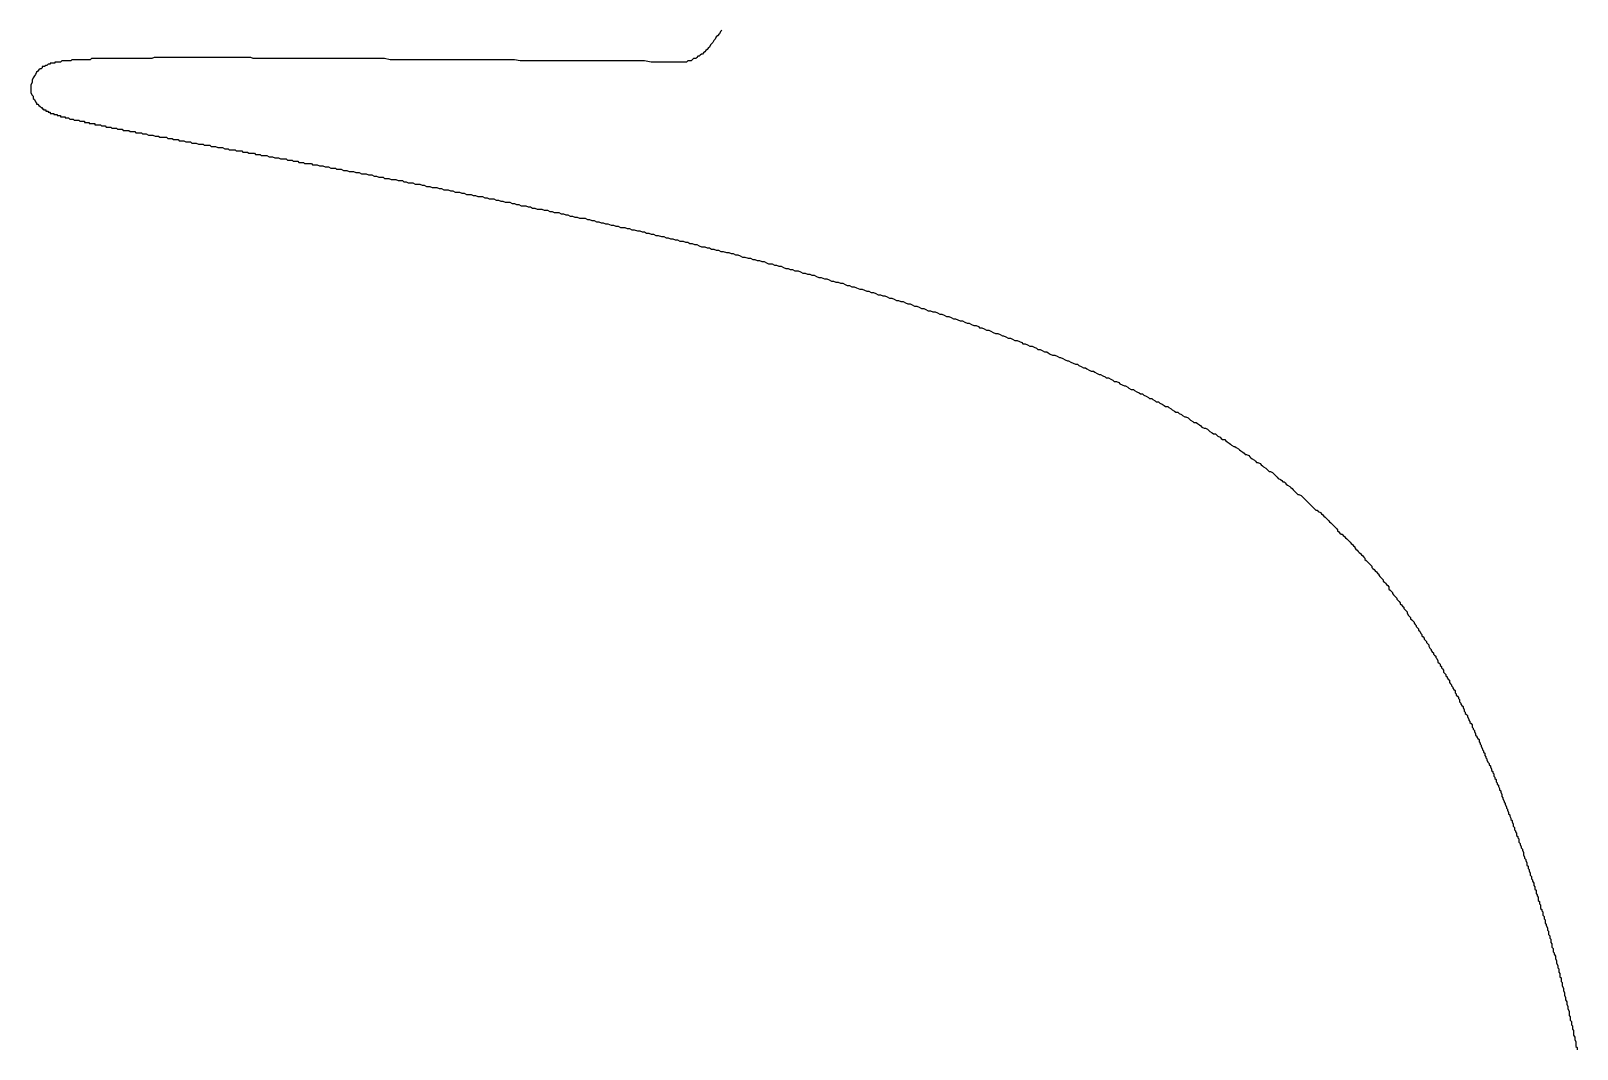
# Model space of a CAD drawing. Header units: millimetres. Extents: x 289 to 9778, y -894 to 6380.
# Drawn here: x 7128.94 to 7142.5, y -426.73 to -417.8 of the extents above; entities that cross this region are included whole.
import ezdxf

# ---------------------------------------------------------------- set-up
doc = ezdxf.new("R2010")
doc.units = ezdxf.units.MM

msp = doc.modelspace()

# ---------------------------------------------------------------- linework, layer by layer
msp.add_polyline3d([(7135, -417.793, 0), (7134.99, -417.803, 0), (7134.98, -417.823, 0), (7134.96, -417.843, 0), (7134.95, -417.853, 0), (7134.94, -417.873, 0), (7134.93, -417.883, 0), (7134.92, -417.903, 0), (7134.91, -417.913, 0), (7134.9, -417.923, 0), (7134.89, -417.943, 0), (7134.88, -417.953, 0), (7134.87, -417.963, 0), (7134.86, -417.973, 0), (7134.85, -417.983, 0), (7134.84, -417.993, 0), (7134.83, -418.003, 0), (7134.82, -418.003, 0), (7134.81, -418.013, 0), (7134.8, -418.023, 0), (7134.79, -418.023, 0), (7134.78, -418.033, 0), (7134.77, -418.043, 0), (7134.76, -418.043, 0), (7134.75, -418.043, 0), (7134.74, -418.053, 0), (7134.74, -418.053, 0), (7134.73, -418.063, 0), (7134.72, -418.063, 0), (7134.71, -418.063, 0), (7134.71, -418.063, 0), (7134.7, -418.063, 0), (7134.69, -418.073, 0), (7134.69, -418.073, 0), (7134.68, -418.073, 0), (7134.68, -418.073, 0), (7134.67, -418.073, 0), (7134.66, -418.073, 0), (7134.64, -418.073, 0), (7134.59, -418.073, 0), (7134.53, -418.073, 0), (7134.48, -418.073, 0), (7134.43, -418.073, 0), (7134.38, -418.073, 0), (7134.32, -418.063, 0), (7134.27, -418.063, 0), (7134.22, -418.063, 0), (7134.17, -418.063, 0), (7134.12, -418.063, 0), (7134.06, -418.063, 0), (7134.01, -418.063, 0), (7133.96, -418.063, 0), (7133.91, -418.063, 0), (7133.86, -418.063, 0), (7133.8, -418.063, 0), (7133.75, -418.063, 0), (7133.7, -418.063, 0), (7133.65, -418.063, 0), (7133.6, -418.063, 0), (7133.54, -418.063, 0), (7133.49, -418.063, 0), (7133.44, -418.063, 0), (7133.39, -418.063, 0), (7133.34, -418.063, 0), (7133.28, -418.063, 0), (7133.23, -418.063, 0), (7133.18, -418.053, 0), (7133.13, -418.053, 0), (7133.08, -418.053, 0), (7133.02, -418.053, 0), (7132.97, -418.053, 0), (7132.92, -418.053, 0), (7132.87, -418.053, 0), (7132.82, -418.053, 0), (7132.76, -418.053, 0), (7132.71, -418.053, 0), (7132.66, -418.053, 0), (7132.61, -418.053, 0), (7132.56, -418.053, 0), (7132.5, -418.053, 0), (7132.45, -418.053, 0), (7132.4, -418.053, 0), (7132.35, -418.053, 0), (7132.3, -418.053, 0), (7132.24, -418.053, 0), (7132.19, -418.053, 0), (7132.14, -418.053, 0), (7132.09, -418.053, 0), (7132.04, -418.043, 0), (7131.99, -418.043, 0), (7131.93, -418.043, 0), (7131.88, -418.043, 0), (7131.83, -418.043, 0), (7131.78, -418.043, 0), (7131.73, -418.043, 0), (7131.67, -418.043, 0), (7131.62, -418.043, 0), (7131.57, -418.043, 0), (7131.52, -418.043, 0), (7131.47, -418.043, 0), (7131.41, -418.043, 0), (7131.36, -418.043, 0), (7131.31, -418.043, 0), (7131.26, -418.043, 0), (7131.21, -418.043, 0), (7131.15, -418.043, 0), (7131.1, -418.043, 0), (7131.05, -418.043, 0), (7131, -418.043, 0), (7130.95, -418.043, 0), (7130.92, -418.043, 0), (7130.9, -418.043, 0), (7130.89, -418.043, 0), (7130.87, -418.033, 0), (7130.85, -418.033, 0), (7130.84, -418.033, 0), (7130.82, -418.033, 0), (7130.81, -418.033, 0), (7130.79, -418.033, 0), (7130.77, -418.033, 0), (7130.76, -418.033, 0), (7130.74, -418.033, 0), (7130.73, -418.033, 0), (7130.71, -418.033, 0), (7130.7, -418.033, 0), (7130.68, -418.033, 0), (7130.66, -418.033, 0), (7130.65, -418.033, 0), (7130.63, -418.033, 0), (7130.62, -418.033, 0), (7130.6, -418.033, 0), (7130.58, -418.033, 0), (7130.57, -418.033, 0), (7130.55, -418.033, 0), (7130.54, -418.033, 0), (7130.52, -418.033, 0), (7130.51, -418.033, 0), (7130.49, -418.033, 0), (7130.48, -418.033, 0), (7130.46, -418.033, 0), (7130.44, -418.033, 0), (7130.43, -418.033, 0), (7130.41, -418.033, 0), (7130.4, -418.033, 0), (7130.38, -418.033, 0), (7130.37, -418.033, 0), (7130.35, -418.033, 0), (7130.34, -418.033, 0), (7130.32, -418.033, 0), (7130.31, -418.033, 0), (7130.29, -418.033, 0), (7130.28, -418.033, 0), (7130.26, -418.033, 0), (7130.25, -418.033, 0), (7130.23, -418.033, 0), (7130.22, -418.033, 0), (7130.2, -418.033, 0), (7130.19, -418.033, 0), (7130.17, -418.033, 0), (7130.16, -418.033, 0), (7130.14, -418.033, 0), (7130.13, -418.033, 0), (7130.12, -418.033, 0), (7130.1, -418.033, 0), (7130.09, -418.033, 0), (7130.07, -418.033, 0), (7130.06, -418.033, 0), (7130.05, -418.033, 0), (7130.03, -418.033, 0), (7130.02, -418.033, 0), (7130, -418.043, 0), (7129.99, -418.043, 0), (7129.98, -418.043, 0), (7129.96, -418.043, 0), (7129.95, -418.043, 0), (7129.94, -418.043, 0), (7129.92, -418.043, 0), (7129.91, -418.043, 0), (7129.9, -418.043, 0), (7129.88, -418.043, 0), (7129.87, -418.043, 0), (7129.86, -418.043, 0), (7129.84, -418.043, 0), (7129.83, -418.043, 0), (7129.82, -418.043, 0), (7129.81, -418.043, 0), (7129.79, -418.043, 0), (7129.78, -418.043, 0), (7129.77, -418.043, 0), (7129.76, -418.043, 0), (7129.75, -418.043, 0), (7129.73, -418.043, 0), (7129.72, -418.043, 0), (7129.71, -418.043, 0), (7129.7, -418.043, 0), (7129.69, -418.043, 0), (7129.67, -418.043, 0), (7129.66, -418.043, 0), (7129.65, -418.043, 0), (7129.64, -418.043, 0), (7129.63, -418.043, 0), (7129.62, -418.043, 0), (7129.61, -418.043, 0), (7129.6, -418.043, 0), (7129.59, -418.043, 0), (7129.58, -418.043, 0), (7129.57, -418.043, 0), (7129.56, -418.043, 0), (7129.55, -418.043, 0), (7129.54, -418.043, 0), (7129.53, -418.043, 0), (7129.52, -418.043, 0), (7129.51, -418.043, 0), (7129.5, -418.043, 0), (7129.49, -418.043, 0), (7129.48, -418.043, 0), (7129.47, -418.043, 0), (7129.46, -418.053, 0), (7129.45, -418.053, 0), (7129.44, -418.053, 0), (7129.43, -418.053, 0), (7129.42, -418.053, 0), (7129.42, -418.053, 0), (7129.41, -418.053, 0), (7129.4, -418.053, 0), (7129.39, -418.053, 0), (7129.38, -418.053, 0), (7129.38, -418.053, 0), (7129.37, -418.053, 0), (7129.36, -418.053, 0), (7129.35, -418.053, 0), (7129.34, -418.053, 0), (7129.34, -418.053, 0), (7129.33, -418.053, 0), (7129.32, -418.053, 0), (7129.32, -418.053, 0), (7129.31, -418.053, 0), (7129.3, -418.053, 0), (7129.29, -418.063, 0), (7129.29, -418.063, 0), (7129.28, -418.063, 0), (7129.27, -418.063, 0), (7129.27, -418.063, 0), (7129.26, -418.063, 0), (7129.26, -418.063, 0), (7129.25, -418.063, 0), (7129.24, -418.063, 0), (7129.24, -418.063, 0), (7129.23, -418.063, 0), (7129.23, -418.063, 0), (7129.22, -418.063, 0), (7129.21, -418.063, 0), (7129.21, -418.063, 0), (7129.2, -418.073, 0), (7129.2, -418.073, 0), (7129.19, -418.073, 0), (7129.19, -418.073, 0), (7129.18, -418.073, 0), (7129.18, -418.073, 0), (7129.17, -418.073, 0), (7129.17, -418.073, 0), (7129.16, -418.073, 0), (7129.16, -418.073, 0), (7129.15, -418.073, 0), (7129.15, -418.083, 0), (7129.14, -418.083, 0), (7129.14, -418.083, 0), (7129.13, -418.083, 0), (7129.12, -418.083, 0), (7129.12, -418.083, 0), (7129.11, -418.083, 0), (7129.11, -418.093, 0), (7129.1, -418.093, 0), (7129.1, -418.093, 0), (7129.09, -418.093, 0), (7129.09, -418.093, 0), (7129.08, -418.103, 0), (7129.07, -418.103, 0), (7129.07, -418.103, 0), (7129.06, -418.113, 0), (7129.05, -418.113, 0), (7129.04, -418.113, 0), (7129.04, -418.123, 0), (7129.03, -418.133, 0), (7129.02, -418.133, 0), (7129.01, -418.143, 0), (7129, -418.153, 0), (7128.99, -418.163, 0), (7128.98, -418.183, 0), (7128.97, -418.193, 0), (7128.96, -418.213, 0), (7128.95, -418.233, 0), (7128.95, -418.253, 0), (7128.94, -418.273, 0), (7128.94, -418.293, 0), (7128.94, -418.313, 0), (7128.94, -418.343, 0), (7128.95, -418.363, 0), (7128.96, -418.373, 0), (7128.96, -418.393, 0), (7128.97, -418.403, 0), (7128.98, -418.423, 0), (7128.99, -418.433, 0), (7128.99, -418.443, 0), (7129, -418.443, 0), (7129.01, -418.453, 0), (7129.02, -418.463, 0), (7129.02, -418.463, 0), (7129.03, -418.473, 0), (7129.04, -418.473, 0), (7129.04, -418.483, 0), (7129.05, -418.483, 0), (7129.05, -418.493, 0), (7129.06, -418.493, 0), (7129.06, -418.493, 0), (7129.07, -418.493, 0), (7129.07, -418.503, 0), (7129.08, -418.503, 0), (7129.08, -418.503, 0), (7129.09, -418.503, 0), (7129.09, -418.513, 0), (7129.1, -418.513, 0), (7129.1, -418.513, 0), (7129.11, -418.513, 0), (7129.11, -418.513, 0), (7129.11, -418.523, 0), (7129.12, -418.523, 0), (7129.12, -418.523, 0), (7129.13, -418.523, 0), (7129.13, -418.523, 0), (7129.14, -418.523, 0), (7129.14, -418.533, 0), (7129.15, -418.533, 0), (7129.15, -418.533, 0), (7129.16, -418.533, 0), (7129.16, -418.533, 0), (7129.17, -418.533, 0), (7129.17, -418.543, 0), (7129.18, -418.543, 0), (7129.18, -418.543, 0), (7129.19, -418.543, 0), (7129.19, -418.543, 0), (7129.2, -418.543, 0), (7129.2, -418.553, 0), (7129.21, -418.553, 0), (7129.21, -418.553, 0), (7129.22, -418.553, 0), (7129.23, -418.553, 0), (7129.23, -418.553, 0), (7129.24, -418.553, 0), (7129.24, -418.563, 0), (7129.25, -418.563, 0), (7129.26, -418.563, 0), (7129.26, -418.563, 0), (7129.27, -418.563, 0), (7129.27, -418.563, 0), (7129.28, -418.573, 0), (7129.29, -418.573, 0), (7129.29, -418.573, 0), (7129.3, -418.573, 0), (7129.31, -418.573, 0), (7129.31, -418.573, 0), (7129.32, -418.583, 0), (7129.33, -418.583, 0), (7129.33, -418.583, 0), (7129.34, -418.583, 0), (7129.35, -418.583, 0), (7129.35, -418.583, 0), (7129.36, -418.583, 0), (7129.37, -418.593, 0), (7129.38, -418.593, 0), (7129.38, -418.593, 0), (7129.39, -418.593, 0), (7129.4, -418.593, 0), (7129.41, -418.593, 0), (7129.41, -418.603, 0), (7129.42, -418.603, 0), (7129.43, -418.603, 0), (7129.44, -418.603, 0), (7129.45, -418.603, 0), (7129.45, -418.613, 0), (7129.46, -418.613, 0), (7129.47, -418.613, 0), (7129.48, -418.613, 0), (7129.49, -418.613, 0), (7129.5, -418.613, 0), (7129.5, -418.623, 0), (7129.51, -418.623, 0), (7129.52, -418.623, 0), (7129.53, -418.623, 0), (7129.54, -418.623, 0), (7129.55, -418.623, 0), (7129.56, -418.633, 0), (7129.57, -418.633, 0), (7129.57, -418.633, 0), (7129.58, -418.633, 0), (7129.59, -418.633, 0), (7129.6, -418.643, 0), (7129.61, -418.643, 0), (7129.62, -418.643, 0), (7129.63, -418.643, 0), (7129.64, -418.643, 0), (7129.65, -418.653, 0), (7129.66, -418.653, 0), (7129.67, -418.653, 0), (7129.68, -418.653, 0), (7129.69, -418.653, 0), (7129.7, -418.663, 0), (7129.71, -418.663, 0), (7129.72, -418.663, 0), (7129.73, -418.663, 0), (7129.74, -418.663, 0), (7129.75, -418.673, 0), (7129.76, -418.673, 0), (7129.77, -418.673, 0), (7129.78, -418.673, 0), (7129.8, -418.673, 0), (7129.81, -418.683, 0), (7129.82, -418.683, 0), (7129.83, -418.683, 0), (7129.84, -418.683, 0), (7129.85, -418.683, 0), (7129.86, -418.693, 0), (7129.87, -418.693, 0), (7129.88, -418.693, 0), (7129.9, -418.693, 0), (7129.91, -418.693, 0), (7129.92, -418.703, 0), (7129.93, -418.703, 0), (7129.94, -418.703, 0), (7129.95, -418.703, 0), (7129.97, -418.713, 0), (7129.98, -418.713, 0), (7129.99, -418.713, 0), (7130, -418.713, 0), (7130.01, -418.713, 0), (7130.03, -418.723, 0), (7130.04, -418.723, 0), (7130.05, -418.723, 0), (7130.06, -418.723, 0), (7130.07, -418.733, 0), (7130.09, -418.733, 0), (7130.1, -418.733, 0), (7130.11, -418.733, 0), (7130.13, -418.733, 0), (7130.14, -418.743, 0), (7130.15, -418.743, 0), (7130.16, -418.743, 0), (7130.18, -418.743, 0), (7130.19, -418.753, 0), (7130.2, -418.753, 0), (7130.22, -418.753, 0), (7130.23, -418.753, 0), (7130.24, -418.763, 0), (7130.26, -418.763, 0), (7130.27, -418.763, 0), (7130.28, -418.763, 0), (7130.3, -418.773, 0), (7130.31, -418.773, 0), (7130.32, -418.773, 0), (7130.34, -418.773, 0), (7130.35, -418.783, 0), (7130.36, -418.783, 0), (7130.38, -418.783, 0), (7130.39, -418.783, 0), (7130.41, -418.793, 0), (7130.42, -418.793, 0), (7130.43, -418.793, 0), (7130.45, -418.793, 0), (7130.46, -418.803, 0), (7130.48, -418.803, 0), (7130.49, -418.803, 0), (7130.51, -418.803, 0), (7130.52, -418.813, 0), (7130.53, -418.813, 0), (7130.55, -418.813, 0), (7130.56, -418.813, 0), (7130.58, -418.823, 0), (7130.59, -418.823, 0), (7130.61, -418.823, 0), (7130.62, -418.823, 0), (7130.64, -418.833, 0), (7130.65, -418.833, 0), (7130.67, -418.833, 0), (7130.68, -418.843, 0), (7130.7, -418.843, 0), (7130.71, -418.843, 0), (7130.73, -418.843, 0), (7130.74, -418.853, 0), (7130.76, -418.853, 0), (7130.77, -418.853, 0), (7130.79, -418.853, 0), (7130.8, -418.863, 0), (7130.82, -418.863, 0), (7130.84, -418.863, 0), (7130.85, -418.873, 0), (7130.87, -418.873, 0), (7130.88, -418.873, 0), (7130.9, -418.873, 0), (7130.91, -418.883, 0), (7130.93, -418.883, 0), (7130.95, -418.883, 0), (7130.96, -418.893, 0), (7130.98, -418.893, 0), (7130.99, -418.893, 0), (7131.01, -418.893, 0), (7131.03, -418.903, 0), (7131.04, -418.903, 0), (7131.06, -418.903, 0), (7131.08, -418.913, 0), (7131.09, -418.913, 0), (7131.11, -418.913, 0), (7131.13, -418.923, 0), (7131.14, -418.923, 0), (7131.16, -418.923, 0), (7131.18, -418.923, 0), (7131.19, -418.933, 0), (7131.21, -418.933, 0), (7131.23, -418.933, 0), (7131.24, -418.943, 0), (7131.26, -418.943, 0), (7131.28, -418.943, 0), (7131.29, -418.953, 0), (7131.31, -418.953, 0), (7131.33, -418.953, 0), (7131.34, -418.963, 0), (7131.36, -418.963, 0), (7131.38, -418.963, 0), (7131.4, -418.963, 0), (7131.41, -418.973, 0), (7131.43, -418.973, 0), (7131.45, -418.973, 0), (7131.47, -418.983, 0), (7131.48, -418.983, 0), (7131.5, -418.983, 0), (7131.52, -418.993, 0), (7131.54, -418.993, 0), (7131.55, -418.993, 0), (7131.57, -419.003, 0), (7131.59, -419.003, 0), (7131.61, -419.003, 0), (7131.62, -419.013, 0), (7131.64, -419.013, 0), (7131.66, -419.013, 0), (7131.68, -419.023, 0), (7131.7, -419.023, 0), (7131.71, -419.023, 0), (7131.73, -419.033, 0), (7131.75, -419.033, 0), (7131.77, -419.033, 0), (7131.79, -419.043, 0), (7131.8, -419.043, 0), (7131.82, -419.043, 0), (7131.84, -419.053, 0), (7131.86, -419.053, 0), (7131.88, -419.053, 0), (7131.9, -419.063, 0), (7131.91, -419.063, 0), (7131.93, -419.063, 0), (7131.95, -419.073, 0), (7131.97, -419.073, 0), (7131.99, -419.083, 0), (7132.01, -419.083, 0), (7132.03, -419.083, 0), (7132.04, -419.093, 0), (7132.06, -419.093, 0), (7132.08, -419.093, 0), (7132.1, -419.103, 0), (7132.12, -419.103, 0), (7132.14, -419.103, 0), (7132.16, -419.113, 0), (7132.18, -419.113, 0), (7132.2, -419.113, 0), (7132.21, -419.123, 0), (7132.23, -419.123, 0), (7132.25, -419.133, 0), (7132.27, -419.133, 0), (7132.29, -419.133, 0), (7132.31, -419.143, 0), (7132.33, -419.143, 0), (7132.35, -419.143, 0), (7132.37, -419.153, 0), (7132.39, -419.153, 0), (7132.41, -419.163, 0), (7132.42, -419.163, 0), (7132.44, -419.163, 0), (7132.46, -419.173, 0), (7132.48, -419.173, 0), (7132.5, -419.173, 0), (7132.52, -419.183, 0), (7132.54, -419.183, 0), (7132.56, -419.193, 0), (7132.58, -419.193, 0), (7132.6, -419.193, 0), (7132.62, -419.203, 0), (7132.64, -419.203, 0), (7132.66, -419.213, 0), (7132.68, -419.213, 0), (7132.7, -419.213, 0), (7132.72, -419.223, 0), (7132.74, -419.223, 0), (7132.76, -419.233, 0), (7132.78, -419.233, 0), (7132.8, -419.233, 0), (7132.82, -419.243, 0), (7132.84, -419.243, 0), (7132.86, -419.253, 0), (7132.88, -419.253, 0), (7132.9, -419.253, 0), (7132.92, -419.263, 0), (7132.94, -419.263, 0), (7132.96, -419.273, 0), (7132.98, -419.273, 0), (7133, -419.273, 0), (7133.02, -419.283, 0), (7133.04, -419.283, 0), (7133.06, -419.293, 0), (7133.08, -419.293, 0), (7133.1, -419.303, 0), (7133.12, -419.303, 0), (7133.14, -419.303, 0), (7133.16, -419.313, 0), (7133.18, -419.313, 0), (7133.2, -419.323, 0), (7133.22, -419.323, 0), (7133.24, -419.333, 0), (7133.26, -419.333, 0), (7133.28, -419.333, 0), (7133.3, -419.343, 0), (7133.32, -419.343, 0), (7133.34, -419.353, 0), (7133.36, -419.353, 0), (7133.38, -419.363, 0), (7133.4, -419.363, 0), (7133.42, -419.363, 0), (7133.44, -419.373, 0), (7133.47, -419.373, 0), (7133.49, -419.383, 0), (7133.51, -419.383, 0), (7133.53, -419.393, 0), (7133.55, -419.393, 0), (7133.57, -419.393, 0), (7133.59, -419.403, 0), (7133.61, -419.403, 0), (7133.63, -419.413, 0), (7133.65, -419.413, 0), (7133.67, -419.423, 0), (7133.69, -419.423, 0), (7133.71, -419.433, 0), (7133.73, -419.433, 0), (7133.75, -419.443, 0), (7133.78, -419.443, 0), (7133.8, -419.443, 0), (7133.82, -419.453, 0), (7133.84, -419.453, 0), (7133.86, -419.463, 0), (7133.88, -419.463, 0), (7133.9, -419.473, 0), (7133.92, -419.473, 0), (7133.94, -419.483, 0), (7133.96, -419.483, 0), (7133.98, -419.493, 0), (7134, -419.493, 0), (7134.03, -419.503, 0), (7134.05, -419.503, 0), (7134.07, -419.513, 0), (7134.09, -419.513, 0), (7134.11, -419.523, 0), (7134.13, -419.523, 0), (7134.15, -419.523, 0), (7134.17, -419.533, 0), (7134.19, -419.533, 0), (7134.21, -419.543, 0), (7134.23, -419.543, 0), (7134.26, -419.553, 0), (7134.28, -419.553, 0), (7134.3, -419.563, 0), (7134.32, -419.563, 0), (7134.34, -419.573, 0), (7134.36, -419.573, 0), (7134.38, -419.583, 0), (7134.4, -419.583, 0), (7134.42, -419.593, 0), (7134.44, -419.593, 0), (7134.47, -419.603, 0), (7134.49, -419.603, 0), (7134.51, -419.613, 0), (7134.53, -419.613, 0), (7134.55, -419.623, 0), (7134.57, -419.623, 0), (7134.59, -419.633, 0), (7134.61, -419.633, 0), (7134.63, -419.643, 0), (7134.66, -419.643, 0), (7134.68, -419.653, 0), (7134.7, -419.653, 0), (7134.72, -419.663, 0), (7134.74, -419.663, 0), (7134.76, -419.673, 0), (7134.78, -419.673, 0), (7134.8, -419.683, 0), (7134.82, -419.693, 0), (7134.85, -419.693, 0), (7134.87, -419.703, 0), (7134.89, -419.703, 0), (7134.91, -419.713, 0), (7134.93, -419.713, 0), (7134.95, -419.723, 0), (7134.97, -419.723, 0), (7134.99, -419.733, 0), (7135.01, -419.733, 0), (7135.04, -419.743, 0), (7135.06, -419.743, 0), (7135.08, -419.753, 0), (7135.1, -419.753, 0), (7135.12, -419.763, 0), (7135.14, -419.763, 0), (7135.16, -419.773, 0), (7135.18, -419.783, 0), (7135.2, -419.783, 0), (7135.23, -419.793, 0), (7135.25, -419.793, 0), (7135.27, -419.803, 0), (7135.29, -419.803, 0), (7135.31, -419.813, 0), (7135.33, -419.813, 0), (7135.35, -419.823, 0), (7135.37, -419.823, 0), (7135.39, -419.833, 0), (7135.41, -419.843, 0), (7135.44, -419.843, 0), (7135.46, -419.853, 0), (7135.48, -419.853, 0), (7135.5, -419.863, 0), (7135.52, -419.863, 0), (7135.54, -419.873, 0), (7135.56, -419.883, 0), (7135.58, -419.883, 0), (7135.6, -419.893, 0), (7135.62, -419.893, 0), (7135.64, -419.903, 0), (7135.67, -419.903, 0), (7135.69, -419.913, 0), (7135.71, -419.923, 0), (7135.73, -419.923, 0), (7135.75, -419.933, 0), (7135.77, -419.933, 0), (7135.79, -419.943, 0), (7135.81, -419.943, 0), (7135.83, -419.953, 0), (7135.85, -419.963, 0), (7135.87, -419.963, 0), (7135.9, -419.973, 0), (7135.92, -419.973, 0), (7135.94, -419.983, 0), (7135.96, -419.993, 0), (7135.98, -419.993, 0), (7136, -420.003, 0), (7136.02, -420.003, 0), (7136.04, -420.013, 0), (7136.06, -420.013, 0), (7136.08, -420.023, 0), (7136.1, -420.033, 0), (7136.12, -420.033, 0), (7136.14, -420.043, 0), (7136.16, -420.043, 0), (7136.18, -420.053, 0), (7136.21, -420.063, 0), (7136.23, -420.063, 0), (7136.25, -420.073, 0), (7136.27, -420.083, 0), (7136.29, -420.083, 0), (7136.31, -420.093, 0), (7136.33, -420.093, 0), (7136.35, -420.103, 0), (7136.37, -420.113, 0), (7136.39, -420.113, 0), (7136.41, -420.123, 0), (7136.43, -420.123, 0), (7136.45, -420.133, 0), (7136.47, -420.143, 0), (7136.49, -420.143, 0), (7136.51, -420.153, 0), (7136.53, -420.163, 0), (7136.55, -420.163, 0), (7136.57, -420.173, 0), (7136.59, -420.173, 0), (7136.61, -420.183, 0), (7136.63, -420.193, 0), (7136.65, -420.193, 0), (7136.67, -420.203, 0), (7136.69, -420.213, 0), (7136.71, -420.213, 0), (7136.73, -420.223, 0), (7136.75, -420.233, 0), (7136.77, -420.233, 0), (7136.79, -420.243, 0), (7136.81, -420.253, 0), (7136.83, -420.253, 0), (7136.85, -420.263, 0), (7136.87, -420.263, 0), (7136.89, -420.273, 0), (7136.91, -420.283, 0), (7136.93, -420.283, 0), (7136.95, -420.293, 0), (7136.97, -420.303, 0), (7136.99, -420.303, 0), (7137.01, -420.313, 0), (7137.03, -420.323, 0), (7137.05, -420.323, 0), (7137.07, -420.333, 0), (7137.09, -420.343, 0), (7137.11, -420.343, 0), (7137.13, -420.353, 0), (7137.15, -420.363, 0), (7137.17, -420.363, 0), (7137.19, -420.373, 0), (7137.21, -420.383, 0), (7137.23, -420.383, 0), (7137.25, -420.393, 0), (7137.26, -420.403, 0), (7137.28, -420.403, 0), (7137.3, -420.413, 0), (7137.32, -420.423, 0), (7137.34, -420.423, 0), (7137.36, -420.433, 0), (7137.38, -420.443, 0), (7137.4, -420.453, 0), (7137.42, -420.453, 0), (7137.44, -420.463, 0), (7137.46, -420.473, 0), (7137.47, -420.473, 0), (7137.49, -420.483, 0), (7137.51, -420.493, 0), (7137.53, -420.493, 0), (7137.55, -420.503, 0), (7137.57, -420.513, 0), (7137.59, -420.513, 0), (7137.61, -420.523, 0), (7137.63, -420.533, 0), (7137.64, -420.543, 0), (7137.66, -420.543, 0), (7137.68, -420.553, 0), (7137.7, -420.563, 0), (7137.72, -420.563, 0), (7137.74, -420.573, 0), (7137.76, -420.583, 0), (7137.77, -420.593, 0), (7137.79, -420.593, 0), (7137.81, -420.603, 0), (7137.83, -420.613, 0), (7137.85, -420.613, 0), (7137.86, -420.623, 0), (7137.88, -420.633, 0), (7137.9, -420.643, 0), (7137.92, -420.643, 0), (7137.94, -420.653, 0), (7137.96, -420.663, 0), (7137.97, -420.663, 0), (7137.99, -420.673, 0), (7138.01, -420.683, 0), (7138.03, -420.693, 0), (7138.04, -420.693, 0), (7138.06, -420.703, 0), (7138.08, -420.713, 0), (7138.1, -420.723, 0), (7138.12, -420.723, 0), (7138.13, -420.733, 0), (7138.15, -420.743, 0), (7138.17, -420.753, 0), (7138.19, -420.753, 0), (7138.2, -420.763, 0), (7138.22, -420.773, 0), (7138.24, -420.783, 0), (7138.26, -420.783, 0), (7138.27, -420.793, 0), (7138.29, -420.803, 0), (7138.31, -420.813, 0), (7138.32, -420.813, 0), (7138.34, -420.823, 0), (7138.36, -420.833, 0), (7138.37, -420.843, 0), (7138.39, -420.843, 0), (7138.41, -420.853, 0), (7138.43, -420.863, 0), (7138.44, -420.873, 0), (7138.46, -420.873, 0), (7138.48, -420.883, 0), (7138.49, -420.893, 0), (7138.51, -420.903, 0), (7138.53, -420.913, 0), (7138.54, -420.913, 0), (7138.56, -420.923, 0), (7138.57, -420.933, 0), (7138.59, -420.943, 0), (7138.61, -420.943, 0), (7138.62, -420.953, 0), (7138.64, -420.963, 0), (7138.66, -420.973, 0), (7138.67, -420.983, 0), (7138.69, -420.983, 0), (7138.7, -420.993, 0), (7138.72, -421.003, 0), (7138.74, -421.013, 0), (7138.75, -421.023, 0), (7138.77, -421.023, 0), (7138.78, -421.033, 0), (7138.8, -421.043, 0), (7138.81, -421.053, 0), (7138.83, -421.053, 0), (7138.84, -421.063, 0), (7138.86, -421.073, 0), (7138.88, -421.083, 0), (7138.89, -421.093, 0), (7138.91, -421.093, 0), (7138.92, -421.103, 0), (7138.94, -421.113, 0), (7138.95, -421.123, 0), (7138.97, -421.133, 0), (7138.98, -421.143, 0), (7139, -421.143, 0), (7139.01, -421.153, 0), (7139.03, -421.163, 0), (7139.04, -421.173, 0), (7139.06, -421.183, 0), (7139.07, -421.183, 0), (7139.09, -421.193, 0), (7139.1, -421.203, 0), (7139.11, -421.213, 0), (7139.13, -421.223, 0), (7139.14, -421.233, 0), (7139.16, -421.233, 0), (7139.17, -421.243, 0), (7139.19, -421.253, 0), (7139.2, -421.263, 0), (7139.21, -421.273, 0), (7139.23, -421.283, 0), (7139.24, -421.283, 0), (7139.26, -421.293, 0), (7139.27, -421.303, 0), (7139.28, -421.313, 0), (7139.3, -421.323, 0), (7139.31, -421.333, 0), (7139.33, -421.333, 0), (7139.34, -421.343, 0), (7139.35, -421.353, 0), (7139.37, -421.363, 0), (7139.38, -421.373, 0), (7139.39, -421.383, 0), (7139.41, -421.383, 0), (7139.42, -421.393, 0), (7139.43, -421.403, 0), (7139.45, -421.413, 0), (7139.46, -421.423, 0), (7139.47, -421.433, 0), (7139.49, -421.443, 0), (7139.5, -421.443, 0), (7139.51, -421.453, 0), (7139.53, -421.463, 0), (7139.54, -421.473, 0), (7139.55, -421.483, 0), (7139.57, -421.493, 0), (7139.58, -421.503, 0), (7139.59, -421.513, 0), (7139.6, -421.513, 0), (7139.62, -421.523, 0), (7139.63, -421.533, 0), (7139.64, -421.543, 0), (7139.65, -421.553, 0), (7139.67, -421.563, 0), (7139.68, -421.573, 0), (7139.69, -421.583, 0), (7139.7, -421.583, 0), (7139.72, -421.593, 0), (7139.73, -421.603, 0), (7139.74, -421.613, 0), (7139.75, -421.623, 0), (7139.77, -421.633, 0), (7139.78, -421.643, 0), (7139.79, -421.653, 0), (7139.8, -421.663, 0), (7139.81, -421.663, 0), (7139.83, -421.673, 0), (7139.84, -421.683, 0), (7139.85, -421.693, 0), (7139.86, -421.703, 0), (7139.87, -421.713, 0), (7139.88, -421.723, 0), (7139.9, -421.733, 0), (7139.91, -421.743, 0), (7139.92, -421.753, 0), (7139.93, -421.753, 0), (7139.94, -421.763, 0), (7139.95, -421.773, 0), (7139.96, -421.783, 0), (7139.98, -421.793, 0), (7139.99, -421.803, 0), (7140, -421.813, 0), (7140.01, -421.823, 0), (7140.02, -421.833, 0), (7140.03, -421.843, 0), (7140.04, -421.853, 0), (7140.05, -421.863, 0), (7140.06, -421.863, 0), (7140.08, -421.873, 0), (7140.09, -421.883, 0), (7140.1, -421.893, 0), (7140.11, -421.903, 0), (7140.12, -421.913, 0), (7140.13, -421.923, 0), (7140.14, -421.933, 0), (7140.15, -421.943, 0), (7140.16, -421.953, 0), (7140.17, -421.963, 0), (7140.18, -421.973, 0), (7140.19, -421.983, 0), (7140.2, -421.993, 0), (7140.21, -422.003, 0), (7140.22, -422.003, 0), (7140.23, -422.013, 0), (7140.25, -422.023, 0), (7140.26, -422.033, 0), (7140.27, -422.043, 0), (7140.28, -422.053, 0), (7140.29, -422.063, 0), (7140.3, -422.073, 0), (7140.31, -422.083, 0), (7140.32, -422.093, 0), (7140.33, -422.103, 0), (7140.34, -422.113, 0), (7140.35, -422.123, 0), (7140.36, -422.133, 0), (7140.37, -422.143, 0), (7140.38, -422.153, 0), (7140.39, -422.163, 0), (7140.4, -422.173, 0), (7140.4, -422.183, 0), (7140.41, -422.193, 0), (7140.42, -422.203, 0), (7140.43, -422.213, 0), (7140.44, -422.213, 0), (7140.45, -422.223, 0), (7140.46, -422.233, 0), (7140.47, -422.243, 0), (7140.48, -422.253, 0), (7140.49, -422.263, 0), (7140.5, -422.273, 0), (7140.51, -422.283, 0), (7140.52, -422.293, 0), (7140.53, -422.303, 0), (7140.54, -422.313, 0), (7140.55, -422.323, 0), (7140.55, -422.333, 0), (7140.56, -422.343, 0), (7140.57, -422.353, 0), (7140.58, -422.363, 0), (7140.59, -422.373, 0), (7140.6, -422.383, 0), (7140.61, -422.393, 0), (7140.62, -422.403, 0), (7140.63, -422.413, 0), (7140.64, -422.423, 0), (7140.64, -422.433, 0), (7140.65, -422.443, 0), (7140.66, -422.453, 0), (7140.67, -422.463, 0), (7140.68, -422.473, 0), (7140.69, -422.483, 0), (7140.7, -422.493, 0), (7140.7, -422.503, 0), (7140.71, -422.513, 0), (7140.72, -422.523, 0), (7140.73, -422.533, 0), (7140.74, -422.543, 0), (7140.75, -422.553, 0), (7140.76, -422.563, 0), (7140.76, -422.573, 0), (7140.77, -422.583, 0), (7140.78, -422.593, 0), (7140.79, -422.603, 0), (7140.8, -422.613, 0), (7140.8, -422.623, 0), (7140.81, -422.633, 0), (7140.82, -422.643, 0), (7140.83, -422.653, 0), (7140.84, -422.663, 0), (7140.85, -422.673, 0), (7140.85, -422.693, 0), (7140.86, -422.703, 0), (7140.87, -422.713, 0), (7140.88, -422.723, 0), (7140.88, -422.733, 0), (7140.89, -422.743, 0), (7140.9, -422.753, 0), (7140.91, -422.763, 0), (7140.92, -422.773, 0), (7140.92, -422.783, 0), (7140.93, -422.793, 0), (7140.94, -422.803, 0), (7140.95, -422.813, 0), (7140.95, -422.823, 0), (7140.96, -422.833, 0), (7140.97, -422.843, 0), (7140.98, -422.853, 0), (7140.98, -422.863, 0), (7140.99, -422.873, 0), (7141, -422.883, 0), (7141.01, -422.893, 0), (7141.01, -422.903, 0), (7141.02, -422.923, 0), (7141.03, -422.933, 0), (7141.04, -422.943, 0), (7141.04, -422.953, 0), (7141.05, -422.963, 0), (7141.06, -422.973, 0), (7141.07, -422.983, 0), (7141.07, -422.993, 0), (7141.08, -423.003, 0), (7141.09, -423.013, 0), (7141.09, -423.023, 0), (7141.1, -423.033, 0), (7141.11, -423.043, 0), (7141.11, -423.053, 0), (7141.12, -423.063, 0), (7141.13, -423.083, 0), (7141.14, -423.093, 0), (7141.14, -423.103, 0), (7141.15, -423.113, 0), (7141.16, -423.123, 0), (7141.16, -423.133, 0), (7141.17, -423.143, 0), (7141.18, -423.153, 0), (7141.18, -423.163, 0), (7141.19, -423.173, 0), (7141.2, -423.183, 0), (7141.2, -423.193, 0), (7141.21, -423.213, 0), (7141.22, -423.223, 0), (7141.22, -423.233, 0), (7141.23, -423.243, 0), (7141.24, -423.253, 0), (7141.24, -423.263, 0), (7141.25, -423.273, 0), (7141.26, -423.283, 0), (7141.26, -423.293, 0), (7141.27, -423.303, 0), (7141.28, -423.323, 0), (7141.28, -423.333, 0), (7141.29, -423.343, 0), (7141.3, -423.353, 0), (7141.3, -423.363, 0), (7141.31, -423.373, 0), (7141.31, -423.383, 0), (7141.32, -423.393, 0), (7141.33, -423.403, 0), (7141.33, -423.423, 0), (7141.34, -423.433, 0), (7141.35, -423.443, 0), (7141.35, -423.453, 0), (7141.36, -423.463, 0), (7141.36, -423.473, 0), (7141.37, -423.483, 0), (7141.38, -423.493, 0), (7141.38, -423.513, 0), (7141.39, -423.523, 0), (7141.4, -423.533, 0), (7141.4, -423.543, 0), (7141.41, -423.553, 0), (7141.41, -423.563, 0), (7141.42, -423.573, 0), (7141.43, -423.583, 0), (7141.43, -423.603, 0), (7141.44, -423.613, 0), (7141.44, -423.623, 0), (7141.45, -423.633, 0), (7141.46, -423.643, 0), (7141.46, -423.653, 0), (7141.47, -423.663, 0), (7141.47, -423.683, 0), (7141.48, -423.693, 0), (7141.48, -423.703, 0), (7141.49, -423.713, 0), (7141.5, -423.723, 0), (7141.5, -423.733, 0), (7141.51, -423.753, 0), (7141.51, -423.763, 0), (7141.52, -423.773, 0), (7141.52, -423.783, 0), (7141.53, -423.793, 0), (7141.54, -423.803, 0), (7141.54, -423.813, 0), (7141.55, -423.833, 0), (7141.55, -423.843, 0), (7141.56, -423.853, 0), (7141.56, -423.863, 0), (7141.57, -423.873, 0), (7141.58, -423.883, 0), (7141.58, -423.903, 0), (7141.59, -423.913, 0), (7141.59, -423.923, 0), (7141.6, -423.933, 0), (7141.6, -423.943, 0), (7141.61, -423.963, 0), (7141.61, -423.973, 0), (7141.62, -423.983, 0), (7141.62, -423.993, 0), (7141.63, -424.003, 0), (7141.64, -424.013, 0), (7141.64, -424.033, 0), (7141.65, -424.043, 0), (7141.65, -424.053, 0), (7141.66, -424.063, 0), (7141.66, -424.073, 0), (7141.67, -424.093, 0), (7141.67, -424.103, 0), (7141.68, -424.113, 0), (7141.68, -424.123, 0), (7141.69, -424.133, 0), (7141.69, -424.153, 0), (7141.7, -424.163, 0), (7141.7, -424.173, 0), (7141.71, -424.183, 0), (7141.71, -424.193, 0), (7141.72, -424.213, 0), (7141.73, -424.223, 0), (7141.73, -424.233, 0), (7141.74, -424.243, 0), (7141.74, -424.253, 0), (7141.75, -424.273, 0), (7141.75, -424.283, 0), (7141.76, -424.293, 0), (7141.76, -424.303, 0), (7141.77, -424.313, 0), (7141.77, -424.333, 0), (7141.78, -424.343, 0), (7141.78, -424.353, 0), (7141.79, -424.363, 0), (7141.79, -424.383, 0), (7141.8, -424.393, 0), (7141.8, -424.403, 0), (7141.81, -424.413, 0), (7141.81, -424.423, 0), (7141.82, -424.443, 0), (7141.82, -424.453, 0), (7141.83, -424.463, 0), (7141.83, -424.473, 0), (7141.84, -424.493, 0), (7141.84, -424.503, 0), (7141.84, -424.513, 0), (7141.85, -424.523, 0), (7141.85, -424.533, 0), (7141.86, -424.553, 0), (7141.86, -424.563, 0), (7141.87, -424.573, 0), (7141.87, -424.583, 0), (7141.88, -424.603, 0), (7141.88, -424.613, 0), (7141.89, -424.623, 0), (7141.89, -424.633, 0), (7141.9, -424.653, 0), (7141.9, -424.663, 0), (7141.91, -424.673, 0), (7141.91, -424.683, 0), (7141.92, -424.703, 0), (7141.92, -424.713, 0), (7141.93, -424.723, 0), (7141.93, -424.733, 0), (7141.94, -424.753, 0), (7141.94, -424.763, 0), (7141.94, -424.773, 0), (7141.95, -424.783, 0), (7141.95, -424.803, 0), (7141.96, -424.813, 0), (7141.96, -424.823, 0), (7141.97, -424.833, 0), (7141.97, -424.853, 0), (7141.98, -424.863, 0), (7141.98, -424.873, 0), (7141.99, -424.883, 0), (7141.99, -424.903, 0), (7141.99, -424.913, 0), (7142, -424.923, 0), (7142, -424.933, 0), (7142.01, -424.953, 0), (7142.01, -424.963, 0), (7142.02, -424.973, 0), (7142.02, -424.983, 0), (7142.03, -425.003, 0), (7142.03, -425.013, 0), (7142.03, -425.023, 0), (7142.04, -425.043, 0), (7142.04, -425.053, 0), (7142.05, -425.063, 0), (7142.05, -425.073, 0), (7142.06, -425.093, 0), (7142.06, -425.103, 0), (7142.06, -425.113, 0), (7142.07, -425.123, 0), (7142.07, -425.143, 0), (7142.08, -425.153, 0), (7142.08, -425.163, 0), (7142.09, -425.183, 0), (7142.09, -425.193, 0), (7142.09, -425.203, 0), (7142.1, -425.213, 0), (7142.1, -425.233, 0), (7142.11, -425.243, 0), (7142.11, -425.253, 0), (7142.12, -425.273, 0), (7142.12, -425.283, 0), (7142.12, -425.293, 0), (7142.13, -425.303, 0), (7142.13, -425.323, 0), (7142.14, -425.333, 0), (7142.14, -425.343, 0), (7142.14, -425.363, 0), (7142.15, -425.373, 0), (7142.15, -425.383, 0), (7142.16, -425.393, 0), (7142.16, -425.413, 0), (7142.16, -425.423, 0), (7142.17, -425.433, 0), (7142.17, -425.453, 0), (7142.18, -425.463, 0), (7142.18, -425.473, 0), (7142.18, -425.493, 0), (7142.19, -425.503, 0), (7142.19, -425.513, 0), (7142.2, -425.523, 0), (7142.2, -425.543, 0), (7142.2, -425.553, 0), (7142.21, -425.563, 0), (7142.21, -425.583, 0), (7142.22, -425.593, 0), (7142.22, -425.603, 0), (7142.22, -425.623, 0), (7142.23, -425.633, 0), (7142.23, -425.643, 0), (7142.24, -425.663, 0), (7142.24, -425.673, 0), (7142.24, -425.683, 0), (7142.25, -425.693, 0), (7142.25, -425.713, 0), (7142.25, -425.723, 0), (7142.26, -425.733, 0), (7142.26, -425.753, 0), (7142.27, -425.763, 0), (7142.27, -425.773, 0), (7142.27, -425.793, 0), (7142.28, -425.803, 0), (7142.28, -425.813, 0), (7142.28, -425.833, 0), (7142.29, -425.843, 0), (7142.29, -425.853, 0), (7142.29, -425.873, 0), (7142.3, -425.883, 0), (7142.3, -425.893, 0), (7142.31, -425.913, 0), (7142.31, -425.923, 0), (7142.31, -425.933, 0), (7142.32, -425.953, 0), (7142.32, -425.963, 0), (7142.32, -425.973, 0), (7142.33, -425.993, 0), (7142.33, -426.003, 0), (7142.33, -426.013, 0), (7142.34, -426.023, 0), (7142.34, -426.043, 0), (7142.34, -426.053, 0), (7142.35, -426.063, 0), (7142.35, -426.083, 0), (7142.35, -426.093, 0), (7142.36, -426.103, 0), (7142.36, -426.123, 0), (7142.36, -426.133, 0), (7142.37, -426.143, 0), (7142.37, -426.163, 0), (7142.37, -426.173, 0), (7142.38, -426.193, 0), (7142.38, -426.203, 0), (7142.38, -426.213, 0), (7142.39, -426.233, 0), (7142.39, -426.243, 0), (7142.39, -426.253, 0), (7142.4, -426.273, 0), (7142.4, -426.283, 0), (7142.4, -426.293, 0), (7142.41, -426.313, 0), (7142.41, -426.323, 0), (7142.41, -426.333, 0), (7142.42, -426.353, 0), (7142.42, -426.363, 0), (7142.42, -426.373, 0), (7142.43, -426.393, 0), (7142.43, -426.403, 0), (7142.43, -426.413, 0), (7142.43, -426.433, 0), (7142.44, -426.443, 0), (7142.44, -426.453, 0), (7142.44, -426.473, 0), (7142.45, -426.483, 0), (7142.45, -426.493, 0), (7142.45, -426.513, 0), (7142.46, -426.523, 0), (7142.46, -426.543, 0), (7142.46, -426.553, 0), (7142.47, -426.563, 0), (7142.47, -426.583, 0), (7142.47, -426.593, 0), (7142.47, -426.603, 0), (7142.48, -426.623, 0), (7142.48, -426.633, 0), (7142.48, -426.643, 0), (7142.49, -426.663, 0), (7142.49, -426.673, 0), (7142.49, -426.683, 0), (7142.49, -426.703, 0), (7142.5, -426.713, 0), (7142.5, -426.733, 0)])

doc.saveas('drawing.dxf')
